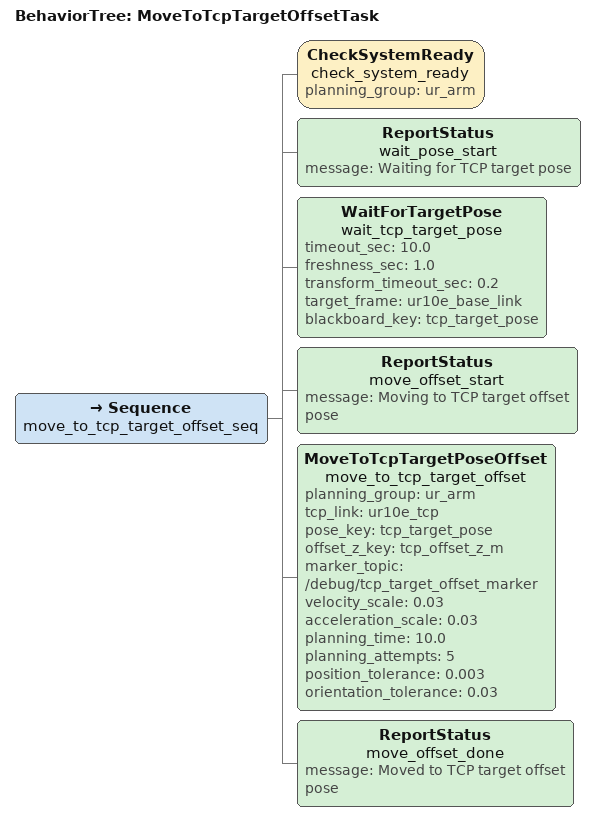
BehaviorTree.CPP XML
<root BTCPP_format="4">
  <BehaviorTree ID="MoveToTcpTargetOffsetTask">
    <Sequence name="move_to_tcp_target_offset_seq">
      <CheckSystemReady
        name="check_system_ready"
        planning_group="ur_arm"/>
      <ReportStatus
        name="wait_pose_start"
        message="Waiting for TCP target pose"/>
      <WaitForTargetPose
        name="wait_tcp_target_pose"
        timeout_sec="10.0"
        freshness_sec="1.0"
        transform_timeout_sec="0.2"
        target_frame="ur10e_base_link"
        blackboard_key="tcp_target_pose"/>
      <ReportStatus
        name="move_offset_start"
        message="Moving to TCP target offset pose"/>
      <MoveToTcpTargetPoseOffset
        name="move_to_tcp_target_offset"
        planning_group="ur_arm"
        tcp_link="ur10e_tcp"
        pose_key="tcp_target_pose"
        offset_z_key="tcp_offset_z_m"
        marker_topic="/debug/tcp_target_offset_marker"
        velocity_scale="0.03"
        acceleration_scale="0.03"
        planning_time="10.0"
        planning_attempts="5"
        position_tolerance="0.003"
        orientation_tolerance="0.03"/>
      <ReportStatus
        name="move_offset_done"
        message="Moved to TCP target offset pose"/>
    </Sequence>
  </BehaviorTree>
</root>
